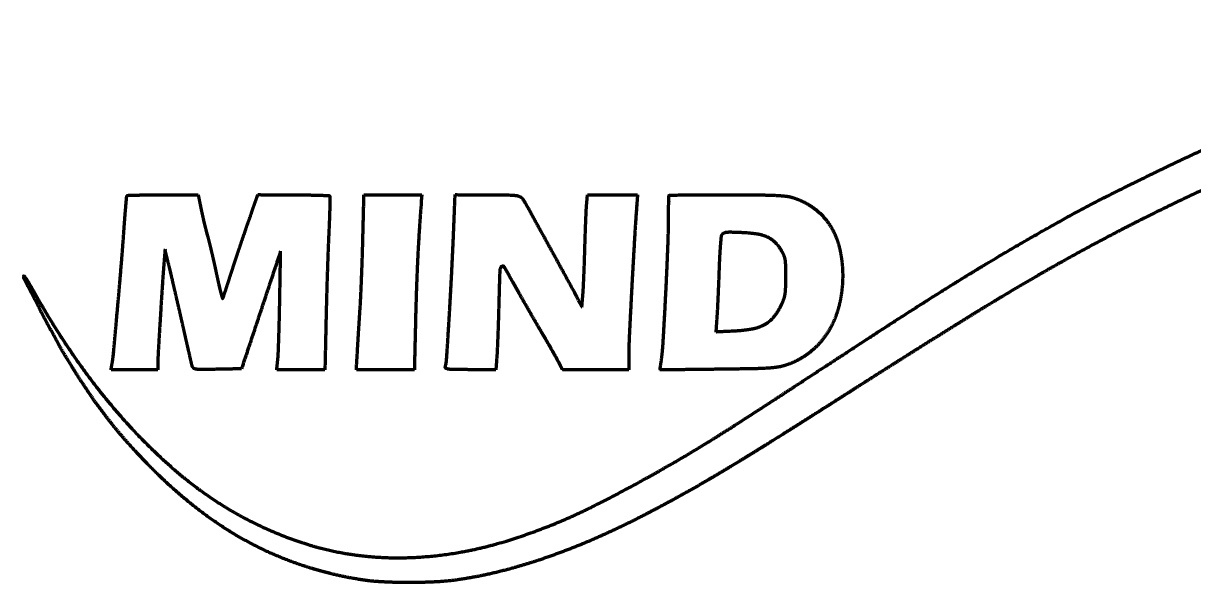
# Model space of a CAD drawing. Header units: inches. Extents: x -2898 to 7248, y 606 to 5598.
# Drawn here: x 3027.1 to 3086.8, y 2669.2 to 2697.8 of the extents above; entities that cross this region are included whole.
import ezdxf

# ---------------------------------------------------------------- set-up
doc = ezdxf.new("R2010")
doc.units = ezdxf.units.IN

msp = doc.modelspace()

# ---------------------------------------------------------------- linework, layer by layer
at = {"linetype": 'Continuous', "lineweight": 70}
for points, weights, degree, knots in [([(3146.701, 2693.983), (3146.644, 2693.996), (3146.588, 2694.009), (3146.267, 2694.081), (3146.002, 2694.133), (3145.001, 2694.303), (3144.267, 2694.426), (3142.784, 2694.671), (3142.035, 2694.793), (3140.728, 2695.001), (3140.17, 2695.086), (3137.819, 2695.426), (3136.023, 2695.651), (3132.475, 2696.025), (3130.723, 2696.173), (3127.296, 2696.389), (3125.621, 2696.457), (3122.384, 2696.519), (3120.823, 2696.506), (3117.037, 2696.371), (3114.815, 2696.226), (3110.555, 2695.822), (3108.52, 2695.551), (3104.537, 2694.867), (3102.592, 2694.454), (3098.698, 2693.467), (3096.749, 2692.897), (3093.957, 2691.966), (3093.095, 2691.663), (3091.423, 2691.044), (3090.614, 2690.726), (3088.996, 2690.055), (3088.186, 2689.702), (3086.515, 2688.934), (3085.652, 2688.522), (3083.696, 2687.552), (3082.605, 2686.988), (3080.475, 2685.843), (3079.436, 2685.259), (3077.174, 2683.934), (3075.95, 2683.194), (3073.006, 2681.359), (3071.281, 2680.271), (3068.206, 2678.31), (3066.847, 2677.449), (3064.62, 2676.048), (3063.75, 2675.513), (3062.198, 2674.581), (3061.515, 2674.185), (3060.148, 2673.421), (3059.463, 2673.053), (3057.941, 2672.266), (3057.096, 2671.863), (3055.439, 2671.136), (3054.626, 2670.817), (3053.035, 2670.264), (3052.258, 2670.03), (3050.743, 2669.642), (3050.006, 2669.495), (3048.887, 2669.332), (3048.509, 2669.295), (3047.668, 2669.252), (3047.205, 2669.241), (3046.284, 2669.241), (3045.826, 2669.253), (3045.011, 2669.295), (3044.655, 2669.333), (3043.313, 2669.545), (3042.34, 2669.78), (3041.39, 2670.092), (3040.458, 2670.397), (3039.556, 2670.779), (3038.69, 2671.237), (3037.799, 2671.707), (3036.951, 2672.249), (3035.291, 2673.511), (3034.478, 2674.22), (3033.282, 2675.411), (3032.863, 2675.854), (3032.077, 2676.731), (3031.714, 2677.168), (3031.007, 2678.078), (3030.665, 2678.552), (3029.972, 2679.583), (3029.618, 2680.138), (3029.075, 2681.036), (3028.88, 2681.376), (3028.429, 2682.208), (3028.169, 2682.697), (3027.636, 2683.722), (3027.359, 2684.256), (3027.083, 2684.791), (3027.065, 2684.826), (3027.071, 2684.864), (3027.099, 2684.892), (3027.105, 2684.899), (3027.115, 2684.898), (3027.12, 2684.89), (3027.176, 2684.801), (3027.231, 2684.712), (3027.349, 2684.52), (3027.412, 2684.415), (3027.546, 2684.185), (3027.619, 2684.059), (3028.349, 2682.763), (3029.066, 2681.627), (3030.568, 2679.487), (3031.357, 2678.49), (3032.99, 2676.658), (3033.831, 2675.825), (3035.535, 2674.336), (3036.404, 2673.694), (3037.772, 2672.846), (3038.234, 2672.588), (3039.19, 2672.108), (3039.683, 2671.885), (3040.675, 2671.487), (3041.173, 2671.311), (3042.148, 2671.013), (3042.624, 2670.895), (3043.107, 2670.802), (3044.465, 2670.54), (3045.845, 2670.451), (3047.226, 2670.537), (3048.661, 2670.626), (3050.077, 2670.876), (3051.456, 2671.283), (3053.091, 2671.765), (3054.676, 2672.392), (3058.156, 2674.143), (3060.069, 2675.21), (3062.281, 2676.571), (3062.626, 2676.787), (3063.382, 2677.267), (3063.793, 2677.53), (3064.826, 2678.199), (3065.449, 2678.604), (3067.263, 2679.788), (3068.455, 2680.567), (3070.707, 2682.039), (3071.77, 2682.726), (3073.72, 2683.97), (3074.608, 2684.525), (3076.31, 2685.564), (3077.123, 2686.049), (3078.769, 2687.004), (3079.6, 2687.475), (3080.966, 2688.229), (3081.501, 2688.512), (3082.759, 2689.151), (3083.482, 2689.511), (3084.925, 2690.217), (3085.646, 2690.564), (3086.889, 2691.15), (3087.412, 2691.384), (3090.138, 2692.543), (3092.378, 2693.374), (3096.911, 2694.818), (3099.201, 2695.429), (3103.891, 2696.441), (3106.286, 2696.842), (3111.244, 2697.436), (3113.8, 2697.64), (3116.965, 2697.767), (3117.569, 2697.776), (3119.118, 2697.764), (3120.062, 2697.75), (3121.964, 2697.708), (3122.923, 2697.681), (3124.568, 2697.622), (3125.254, 2697.585), (3125.938, 2697.535)], [0.500028842012, 0.500028842012, 0.500028842012, 0.49990993454, 0.49990993454, 0.500028206926, 0.500028206926, 0.500027327896, 0.500027327896, 0.500020306907, 0.500020306907, 0.49996674968, 0.49996674968, 0.499954897266, 0.499954897266, 0.499947872216, 0.499947872216, 0.499905551037, 0.499905551037, 0.499883055807, 0.499883055807, 0.499792231719, 0.499792231719, 0.499773940632, 0.499773940632, 0.499803958143, 0.499803958143, 0.499983511469, 0.499983511469, 0.499967570397, 0.499967570397, 0.499969836855, 0.499969836855, 0.49999224639, 0.49999224639, 0.499982937989, 0.499982937989, 0.499973806451, 0.499973806451, 0.499996723387, 0.499996723387, 0.500024715037, 0.500024715037, 0.500027453769, 0.500027453769, 0.500010452456, 0.500010452456, 0.499988344513, 0.499988344513, 0.499984734416, 0.499984734416, 0.499859741035, 0.499859741035, 0.499772165641, 0.499772165641, 0.499731419008, 0.499731419008, 0.499559423038, 0.499559423038, 0.499666780446, 0.499666780446, 0.499918789299, 0.499918789299, 0.499918892039, 0.499918892039, 0.499564850303, 0.499564850303, 0.498972995834, 0.498972995834, 0.500028842012, 0.498832867725, 0.498832867725, 0.500028842012, 0.498906283356, 0.498906283356, 0.499287120527, 0.499287120527, 0.499893163609, 0.499893163609, 0.499822434289, 0.499822434289, 0.499836242554, 0.499836242554, 0.499934379805, 0.499934379805, 0.499935455777, 0.499935455777, 0.500016243918, 0.500016243918, 0.500028611503, 0.500028611503, 0.500028842012, 0.435794288113, 0.435794288113, 0.500028842012, 0.374186246908, 0.374186246908, 0.500028842012, 0.500027229907, 0.500027229907, 0.500003945292, 0.500003945292, 0.500020163182, 0.500020163182, 0.499624081461, 0.499624081461, 0.499467725914, 0.499467725914, 0.499381762254, 0.499381762254, 0.498914889926, 0.498914889926, 0.499697758003, 0.499697758003, 0.499738051905, 0.499738051905, 0.499725706688, 0.499725706688, 0.499560729865, 0.499560729865, 0.500028842012, 0.49736967995, 0.49736967995, 0.500028842012, 0.497925029837, 0.497925029837, 0.500028842012, 0.498691632887, 0.498691632887, 0.499724398278, 0.499724398278, 0.500020473069, 0.500020473069, 0.500025999044, 0.500025999044, 0.500028065808, 0.500028065808, 0.500028820171, 0.500028820171, 0.500023637462, 0.500023637462, 0.500012762859, 0.500012762859, 0.500008128477, 0.500008128477, 0.500009221042, 0.500009221042, 0.499979547613, 0.499979547613, 0.500019764212, 0.500019764212, 0.500019920975, 0.500019920975, 0.499967173544, 0.499967173544, 0.499663762533, 0.499663762533, 0.499645871572, 0.499645871572, 0.499666159219, 0.499666159219, 0.499766988665, 0.499766988665, 0.499932337733, 0.499932337733, 0.500021256909, 0.500021256909, 0.500020660968, 0.500020660968, 0.499971666204, 0.499971666204, 0.500028842012], 3, [0, 0, 0, 0, 0.000858, 0.000858, 0.004871, 0.004871, 0.015909, 0.015909, 0.027164, 0.027164, 0.035539, 0.035539, 0.062379, 0.062379, 0.088446, 0.088446, 0.113283, 0.113283, 0.136431, 0.136431, 0.169412, 0.169412, 0.199818, 0.199818, 0.229241, 0.229241, 0.259272, 0.259272, 0.27279, 0.27279, 0.285643, 0.285643, 0.298702, 0.298702, 0.312844, 0.312844, 0.330996, 0.330996, 0.348605, 0.348605, 0.369756, 0.369756, 0.399898, 0.399898, 0.423682, 0.423682, 0.438788, 0.438788, 0.450448, 0.450448, 0.461942, 0.461942, 0.475773, 0.475773, 0.488668, 0.488668, 0.500645, 0.500645, 0.511735, 0.511735, 0.517321, 0.517321, 0.524148, 0.524148, 0.530887, 0.530887, 0.536162, 0.536162, 0.550852, 0.550852, 0.550852, 0.565207, 0.565207, 0.565207, 0.579922, 0.579922, 0.595663, 0.595663, 0.604555, 0.604555, 0.612842, 0.612842, 0.621358, 0.621358, 0.63095, 0.63095, 0.636663, 0.636663, 0.644732, 0.644732, 0.653504, 0.653504, 0.653504, 0.654001, 0.654001, 0.654001, 0.654094, 0.654094, 0.654094, 0.655086, 0.655086, 0.656243, 0.656243, 0.657623, 0.657623, 0.670374, 0.670374, 0.682437, 0.682437, 0.693641, 0.693641, 0.703853, 0.703853, 0.708852, 0.708852, 0.713958, 0.713958, 0.718939, 0.718939, 0.723569, 0.723569, 0.723569, 0.736538, 0.736538, 0.736538, 0.749961, 0.749961, 0.749961, 0.765836, 0.765836, 0.786217, 0.786217, 0.790004, 0.790004, 0.794547, 0.794547, 0.80146, 0.80146, 0.814708, 0.814708, 0.826489, 0.826489, 0.836231, 0.836231, 0.845042, 0.845042, 0.853933, 0.853933, 0.859558, 0.859558, 0.867067, 0.867067, 0.874508, 0.874508, 0.879844, 0.879844, 0.902046, 0.902046, 0.924054, 0.924054, 0.946594, 0.946594, 0.970379, 0.970379, 0.975983, 0.975983, 0.984738, 0.984738, 0.993634, 0.993634, 1, 1, 1, 1]), ([(3031.545, 2680.105), (3031.558, 2680.174), (3031.57, 2680.243), (3031.583, 2680.311), (3031.62, 2680.514), (3031.64, 2680.649), (3031.657, 2680.784), (3031.721, 2681.481), (3031.772, 2682.042), (3031.823, 2682.603), (3031.923, 2683.726), (3031.972, 2684.287), (3032.02, 2684.849), (3032.103, 2685.846), (3032.137, 2686.281), (3032.17, 2686.717), (3032.213, 2687.324), (3032.225, 2687.494), (3032.238, 2687.665), (3032.262, 2687.981), (3032.274, 2688.127), (3032.286, 2688.273), (3032.31, 2688.546), (3032.321, 2688.674), (3032.333, 2688.802), (3032.344, 2688.93), (3032.345, 2688.943), (3032.348, 2688.955), (3032.353, 2688.967), (3032.36, 2688.978), (3032.366, 2688.988), (3032.376, 2688.996), (3032.387, 2689), (3032.399, 2689), (3032.527, 2689.004), (3032.656, 2689.008), (3032.784, 2689.012), (3033.06, 2689.019), (3033.207, 2689.022), (3033.354, 2689.024), (3033.674, 2689.027), (3033.847, 2689.028), (3034.02, 2689.028), (3034.643, 2689.026), (3035.092, 2689.024), (3035.542, 2689.023), (3035.992, 2689.021)], [0.50001550688, 0.50001550688, 0.50001550688, 0.50001550688, 0.499772670414, 0.499691724925, 0.499772670414, 0.500015281082, 0.500015205815, 0.500015281082, 0.500014369816, 0.500013990794, 0.500014369816, 0.500010434662, 0.500008743923, 0.500010434662, 0.500014209183, 0.500013776617, 0.500014209183, 0.500012235118, 0.500011144531, 0.500012235118, 0.500015347263, 0.500015294057, 0.500015347263, 0.50001550688, 0.493310514693, 0.491075517298, 0.493310514693, 0.50001550688, 0.470245625285, 0.460322331419, 0.470245625285, 0.50001550688, 0.500014956664, 0.500014773258, 0.500014956664, 0.500004348695, 0.5000006293, 0.500004348695, 0.500011255257, 0.500009838049, 0.500011255257, 0.50001550688, 0.50001550688, 0.50001550688, 0.50001550688], 4, [0, 0, 0, 0, 0, 0.022755, 0.022755, 0.022755, 0.067055, 0.067055, 0.067055, 0.250447, 0.250447, 0.250447, 0.43383, 0.43383, 0.43383, 0.57604, 0.57604, 0.57604, 0.631674, 0.631674, 0.631674, 0.679303, 0.679303, 0.679303, 0.721083, 0.721083, 0.721083, 0.721083, 0.725152, 0.725152, 0.725152, 0.725152, 0.728785, 0.728785, 0.728785, 0.728785, 0.767569, 0.767569, 0.767569, 0.811991, 0.811991, 0.811991, 0.864231, 0.864231, 0.864231, 1, 1, 1, 1, 1]), ([(3036.136, 2688.308), (3036.153, 2688.227), (3036.17, 2688.147), (3036.187, 2688.066), (3036.227, 2687.891), (3036.249, 2687.795), (3036.271, 2687.7), (3036.317, 2687.511), (3036.34, 2687.417), (3036.364, 2687.323), (3036.407, 2687.151), (3036.428, 2687.073), (3036.449, 2686.995), (3036.495, 2686.831), (3036.518, 2686.744), (3036.54, 2686.657), (3036.593, 2686.441), (3036.625, 2686.312), (3036.655, 2686.183), (3036.719, 2685.911), (3036.752, 2685.768), (3036.785, 2685.624), (3036.847, 2685.343), (3036.878, 2685.205), (3036.907, 2685.067), (3036.963, 2684.805), (3036.99, 2684.681), (3037.017, 2684.558), (3037.069, 2684.335), (3037.093, 2684.237), (3037.118, 2684.138), (3037.165, 2683.966), (3037.186, 2683.892), (3037.207, 2683.818), (3037.23, 2683.741), (3037.234, 2683.736), (3037.239, 2683.734), (3037.247, 2683.734), (3037.253, 2683.736), (3037.256, 2683.74), (3037.265, 2683.767), (3037.273, 2683.79), (3037.281, 2683.813), (3037.32, 2683.931), (3037.351, 2684.027), (3037.382, 2684.123), (3037.451, 2684.332), (3037.487, 2684.445), (3037.524, 2684.558), (3037.602, 2684.799), (3037.644, 2684.927), (3037.685, 2685.055), (3037.775, 2685.332), (3037.824, 2685.48), (3037.872, 2685.629), (3037.98, 2685.954), (3038.039, 2686.13), (3038.098, 2686.306), (3038.216, 2686.658), (3038.275, 2686.833), (3038.334, 2687.008), (3038.444, 2687.329), (3038.493, 2687.474), (3038.544, 2687.62), (3038.705, 2688.082), (3038.815, 2688.4), (3038.926, 2688.718), (3039.036, 2689.035)], [0.50001550688, 0.5, 0.49999483104, 0.5, 0.500009872045, 0.500007993766, 0.500009872045, 0.500009858609, 0.500007975851, 0.500009858609, 0.499998237377, 0.499992480876, 0.499998237377, 0.499983395849, 0.499972692172, 0.499983395849, 0.500012048347, 0.500010895503, 0.500012048347, 0.500012074598, 0.500010930503, 0.500012074598, 0.500011123022, 0.500009661736, 0.500011123022, 0.500003619106, 0.499999656515, 0.500003619106, 0.499972199164, 0.499957763259, 0.499972199164, 0.499992638133, 0.499985015217, 0.499992638133, 0.50001550688, 0.487847922584, 0.50001550688, 0.50001550688, 0.487847922584, 0.50001550688, 0.50000276061, 0.499998511853, 0.50000276061, 0.50001549548, 0.500015491679, 0.50001549548, 0.500015461879, 0.500015446879, 0.500015461879, 0.500015485455, 0.500015478314, 0.500015485455, 0.500014122393, 0.500013660898, 0.500014122393, 0.500015011853, 0.500014846844, 0.500015011853, 0.500015010858, 0.500014845517, 0.500015010858, 0.500014010389, 0.500013511558, 0.500014010389, 0.50001550688, 0.50001550688, 0.50001550688, 0.50001550688], 4, [0, 0, 0, 0, 0, 0.031961, 0.031961, 0.031961, 0.069857, 0.069857, 0.069857, 0.107524, 0.107524, 0.107524, 0.138725, 0.138725, 0.138725, 0.173643, 0.173643, 0.173643, 0.225049, 0.225049, 0.225049, 0.282111, 0.282111, 0.282111, 0.336888, 0.336888, 0.336888, 0.38601, 0.38601, 0.38601, 0.42548, 0.42548, 0.42548, 0.455239, 0.455239, 0.455239, 0.456939, 0.456939, 0.456939, 0.45864, 0.45864, 0.45864, 0.467994, 0.467994, 0.467994, 0.507131, 0.507131, 0.507131, 0.553222, 0.553222, 0.553222, 0.605407, 0.605407, 0.605407, 0.666055, 0.666055, 0.666055, 0.738163, 0.738163, 0.738163, 0.809958, 0.809958, 0.809958, 0.869562, 0.869562, 0.869562, 1, 1, 1, 1, 1]), ([(3039.036, 2689.035), (3039.488, 2689.033), (3039.94, 2689.031), (3040.391, 2689.029), (3041.017, 2689.026), (3041.191, 2689.025), (3041.365, 2689.023), (3041.688, 2689.019), (3041.837, 2689.016), (3041.985, 2689.012), (3042.264, 2689.004), (3042.393, 2689), (3042.523, 2688.996), (3042.653, 2688.991), (3042.666, 2688.991), (3042.678, 2688.987), (3042.689, 2688.981), (3042.698, 2688.972), (3042.707, 2688.963), (3042.714, 2688.952), (3042.717, 2688.939), (3042.716, 2688.927), (3042.714, 2688.797), (3042.712, 2688.667), (3042.709, 2688.537), (3042.704, 2688.259), (3042.7, 2688.11), (3042.695, 2687.961), (3042.683, 2687.639), (3042.676, 2687.465), (3042.668, 2687.291), (3042.649, 2686.898), (3042.64, 2686.679), (3042.631, 2686.461), (3042.612, 2685.95), (3042.601, 2685.659), (3042.592, 2685.368), (3042.572, 2684.766), (3042.562, 2684.456), (3042.553, 2684.146), (3042.537, 2683.554), (3042.529, 2683.272), (3042.523, 2682.99), (3042.502, 2682.057), (3042.488, 2681.406), (3042.474, 2680.756), (3042.459, 2680.105)], [0.50001550688, 0.50001550688, 0.50001550688, 0.50001550688, 0.500012471157, 0.500011459249, 0.500012471157, 0.500007713408, 0.500005115584, 0.500007713408, 0.500015113484, 0.500014982352, 0.500015113484, 0.50001550688, 0.482556149882, 0.476736364216, 0.482556149882, 0.50001550688, 0.480162354565, 0.473544637126, 0.480162354565, 0.50001550688, 0.500015069755, 0.500014924046, 0.500015069755, 0.500006878904, 0.500004002912, 0.500006878904, 0.500012160515, 0.500011045059, 0.500012160515, 0.500011982284, 0.500010807418, 0.500011982284, 0.500014847909, 0.500014628252, 0.500014847909, 0.500014861613, 0.500014646524, 0.500014861613, 0.500014371323, 0.500013992804, 0.500014371323, 0.50001550688, 0.50001550688, 0.50001550688, 0.50001550688], 4, [0, 0, 0, 0, 0, 0.151965, 0.151965, 0.151965, 0.210513, 0.210513, 0.210513, 0.260484, 0.260484, 0.260484, 0.304194, 0.304194, 0.304194, 0.304194, 0.308324, 0.308324, 0.308324, 0.308324, 0.312269, 0.312269, 0.312269, 0.312269, 0.35276, 0.35276, 0.35276, 0.399074, 0.399074, 0.399074, 0.453375, 0.453375, 0.453375, 0.521631, 0.521631, 0.521631, 0.61251, 0.61251, 0.61251, 0.709195, 0.709195, 0.709195, 0.797165, 0.797165, 0.797165, 1, 1, 1, 1, 1]), ([(3044.064, 2680.105), (3044.084, 2680.437), (3044.104, 2680.768), (3044.132, 2681.256), (3044.142, 2681.412), (3044.164, 2681.766), (3044.176, 2681.964), (3044.201, 2682.368), (3044.214, 2682.573), (3044.239, 2682.959), (3044.25, 2683.14), (3044.276, 2683.529), (3044.287, 2683.736), (3044.31, 2684.245), (3044.323, 2684.546), (3044.348, 2685.178), (3044.36, 2685.51), (3044.381, 2686.158), (3044.39, 2686.475), (3044.417, 2687.538), (3044.435, 2688.286), (3044.454, 2689.033)], [0.500008148684, 0.500008148684, 0.500008148684, 0.500007937368, 0.500007937368, 0.50000809679, 0.50000809679, 0.500008097531, 0.500008097531, 0.500008038792, 0.500008038792, 0.499992583312, 0.499992583312, 0.500006311593, 0.500006311593, 0.500006335859, 0.500006335859, 0.500005719133, 0.500005719133, 0.500008148684, 0.500008148684, 0.500008148684], 3, [0, 0, 0, 0, 0.111452, 0.111452, 0.163949, 0.163949, 0.230581, 0.230581, 0.299685, 0.299685, 0.360491, 0.360491, 0.430302, 0.430302, 0.53136, 0.53136, 0.642838, 0.642838, 0.749012, 0.749012, 1, 1, 1, 1]), ([(3051.184, 2680.105), (3050.747, 2680.105), (3050.31, 2680.105), (3049.609, 2680.105), (3049.344, 2680.106), (3048.977, 2680.11), (3048.874, 2680.116), (3048.772, 2680.128), (3048.724, 2680.134), (3048.679, 2680.149), (3048.637, 2680.173), (3048.608, 2680.19), (3048.595, 2680.221), (3048.604, 2680.253), (3048.642, 2680.388), (3048.665, 2680.525), (3048.674, 2680.665), (3048.721, 2681.396), (3048.767, 2682.127), (3048.859, 2683.649), (3048.903, 2684.44), (3048.982, 2686.02), (3049.017, 2686.808), (3049.067, 2688.076), (3049.086, 2688.555), (3049.105, 2689.035)], [0.500367394724, 0.500367394724, 0.500367394724, 0.500363972079, 0.500363972079, 0.499888988543, 0.499888988543, 0.500367394724, 0.49345985879, 0.49345985879, 0.500367394724, 0.430424583385, 0.430424583385, 0.500367394724, 0.498569165342, 0.498569165342, 0.500367394724, 0.500366773452, 0.500366773452, 0.50036295045, 0.50036295045, 0.500362815127, 0.500362815127, 0.500367394724, 0.500367394724, 0.500367394724], 3, [0, 0, 0, 0, 0.130089, 0.130089, 0.208912, 0.208912, 0.239506, 0.239506, 0.239506, 0.253573, 0.253573, 0.253573, 0.262089, 0.262089, 0.262089, 0.297195, 0.297195, 0.297195, 0.481459, 0.481459, 0.68083, 0.68083, 0.879204, 0.879204, 1, 1, 1, 1]), ([(3049.105, 2689.035), (3049.656, 2689.032), (3050.206, 2689.029), (3051.12, 2689.025), (3051.484, 2689.022), (3051.971, 2689.016), (3052.094, 2689.008), (3052.217, 2688.993), (3052.285, 2688.985), (3052.351, 2688.965), (3052.413, 2688.934), (3052.468, 2688.906), (3052.515, 2688.865), (3052.551, 2688.814)], [0.500367394724, 0.500367394724, 0.500367394724, 0.500365538551, 0.500365538551, 0.4998991069, 0.4998991069, 0.500367394724, 0.495198117227, 0.495198117227, 0.500367394724, 0.490496433124, 0.490496433124, 0.500367394724], 3, [0, 0, 0, 0, 0.472076, 0.472076, 0.783943, 0.783943, 0.889803, 0.889803, 0.889803, 0.948312, 0.948312, 0.948312, 1, 1, 1, 1]), ([(3052.551, 2688.814), (3052.616, 2688.722), (3052.675, 2688.626), (3053.123, 2687.815), (3053.516, 2687.103), (3054.274, 2685.724), (3054.64, 2685.058), (3055.143, 2684.138), (3055.277, 2683.883), (3055.462, 2683.516), (3055.518, 2683.406), (3055.573, 2683.296)], [0.500367394724, 0.499877535092, 0.499877535092, 0.500367348226, 0.500367348226, 0.500367091651, 0.500367091651, 0.500320132776, 0.500320132776, 0.500367394724, 0.500367394724, 0.500367394724], 3, [0, 0, 0, 0, 0.05376, 0.05376, 0.441542, 0.441542, 0.803944, 0.803944, 0.94128, 0.94128, 1, 1, 1, 1]), ([(3055.573, 2683.296), (3055.591, 2683.504), (3055.609, 2683.713), (3055.636, 2684.038), (3055.644, 2684.154), (3055.66, 2684.471), (3055.669, 2684.673), (3055.688, 2685.107), (3055.697, 2685.34), (3055.713, 2685.81), (3055.72, 2686.046), (3055.733, 2686.517), (3055.74, 2686.751), (3055.756, 2687.209), (3055.764, 2687.433), (3055.781, 2687.848), (3055.789, 2688.039), (3055.803, 2688.328), (3055.809, 2688.427), (3055.832, 2688.695), (3055.847, 2688.864), (3055.861, 2689.033)], [0.500367394724, 0.500367394724, 0.500367394724, 0.500316599242, 0.500316599242, 0.500365029203, 0.500365029203, 0.500364818693, 0.500364818693, 0.500365046758, 0.500365046758, 0.500365760712, 0.500365760712, 0.500365302234, 0.500365302234, 0.500365658942, 0.500365658942, 0.500303940158, 0.500303940158, 0.500367394724, 0.500367394724, 0.500367394724], 3, [0, 0, 0, 0, 0.109387, 0.109387, 0.170158, 0.170158, 0.275301, 0.275301, 0.397053, 0.397053, 0.520694, 0.520694, 0.642819, 0.642819, 0.760015, 0.760015, 0.85964, 0.85964, 0.911319, 0.911319, 1, 1, 1, 1]), ([(3058.414, 2689.033), (3058.395, 2688.78), (3058.376, 2688.526), (3058.316, 2687.707), (3058.279, 2687.142), (3058.2, 2685.78), (3058.155, 2684.982), (3058.071, 2683.396), (3058.031, 2682.607), (3057.978, 2681.522), (3057.97, 2681.226), (3057.969, 2680.655), (3057.969, 2680.38), (3057.968, 2680.105)], [0.500367394724, 0.500367394724, 0.500367394724, 0.500358067926, 0.500358067926, 0.500366133384, 0.500366133384, 0.500366825123, 0.500366825123, 0.500274339556, 0.500274339556, 0.500367394724, 0.500367394724, 0.500367394724], 3, [0, 0, 0, 0, 0.085418, 0.085418, 0.27534, 0.27534, 0.543421, 0.543421, 0.8084, 0.8084, 0.907731, 0.907731, 1, 1, 1, 1]), ([(3059.559, 2680.09), (3059.575, 2680.198), (3059.592, 2680.307), (3059.661, 2680.756), (3059.697, 2681.099), (3059.768, 2682.262), (3059.813, 2683.081), (3059.897, 2684.728), (3059.934, 2685.557), (3059.988, 2686.946), (3059.999, 2687.506), (3059.999, 2688.183), (3060, 2688.298), (3060.003, 2688.512), (3060.006, 2688.611), (3060.013, 2688.795), (3060.016, 2688.881), (3060.02, 2688.966), (3060.021, 2688.978), (3060.026, 2688.989), (3060.035, 2688.998), (3060.044, 2689.007), (3060.056, 2689.012), (3060.069, 2689.013), (3060.35, 2689.016), (3060.632, 2689.019), (3061.228, 2689.026), (3061.544, 2689.028), (3062.231, 2689.03), (3062.603, 2689.031), (3063.505, 2689.03), (3064.034, 2689.027), (3064.85, 2689.021), (3065.137, 2689.014), (3065.606, 2688.994), (3065.788, 2688.981), (3065.969, 2688.962), (3066.091, 2688.95), (3066.21, 2688.925), (3066.326, 2688.889)], [0.503464115848, 0.503464115848, 0.503464115848, 0.503110179981, 0.503110179981, 0.503460496508, 0.503460496508, 0.503457652365, 0.503457652365, 0.503402680396, 0.503402680396, 0.503454960814, 0.503454960814, 0.503441503408, 0.503441503408, 0.503461728097, 0.503461728097, 0.503464115848, 0.480665740791, 0.480665740791, 0.503464115848, 0.478775294308, 0.478775294308, 0.503464115848, 0.503464089531, 0.503464089531, 0.503461785979, 0.503461785979, 0.503463246505, 0.503463246505, 0.503462408085, 0.503462408085, 0.503414240089, 0.503414240089, 0.503305674011, 0.503305674011, 0.503464115848, 0.501854451745, 0.501854451745, 0.503464115848], 3, [0, 0, 0, 0, 0.02245, 0.02245, 0.093076, 0.093076, 0.261031, 0.261031, 0.430809, 0.430809, 0.545614, 0.545614, 0.569216, 0.569216, 0.589494, 0.589494, 0.606953, 0.606953, 0.606953, 0.609367, 0.609367, 0.609367, 0.611794, 0.611794, 0.611794, 0.664092, 0.664092, 0.72269, 0.72269, 0.791858, 0.791858, 0.890178, 0.890178, 0.943587, 0.943587, 0.977436, 0.977436, 0.977436, 1, 1, 1, 1]), ([(3066.326, 2688.889), (3066.719, 2688.768), (3067.087, 2688.584), (3067.418, 2688.341), (3067.739, 2688.106), (3068.012, 2687.817), (3068.227, 2687.482), (3068.456, 2687.126), (3068.621, 2686.737), (3068.719, 2686.326), (3068.83, 2685.861), (3068.885, 2685.387), (3068.885, 2684.909), (3068.885, 2684.377), (3068.82, 2683.849), (3068.691, 2683.333), (3068.572, 2682.86), (3068.38, 2682.411), (3068.118, 2681.999), (3067.871, 2681.609), (3067.561, 2681.267), (3067.198, 2680.983), (3066.833, 2680.699), (3066.425, 2680.481), (3065.987, 2680.335), (3065.854, 2680.29), (3065.717, 2680.257), (3065.414, 2680.209), (3065.247, 2680.191), (3064.812, 2680.165), (3064.544, 2680.154), (3063.686, 2680.14), (3063.097, 2680.131), (3061.525, 2680.113), (3060.542, 2680.102), (3059.559, 2680.09)], [0.503464115848, 0.498845294717, 0.498845294717, 0.503464115848, 0.497801952855, 0.497801952855, 0.503464115848, 0.498684125974, 0.498684125974, 0.503464115848, 0.501180958369, 0.501180958369, 0.503464115848, 0.500937498586, 0.500937498586, 0.503464115848, 0.499197330346, 0.499197330346, 0.503464115848, 0.498524810632, 0.498524810632, 0.503464115848, 0.49858748515, 0.49858748515, 0.503464115848, 0.502336920227, 0.502336920227, 0.503071019577, 0.503071019577, 0.503385012339, 0.503385012339, 0.503462937324, 0.503462937324, 0.503464115848, 0.503464115848, 0.503464115848], 3, [0, 0, 0, 0, 0.073863, 0.073863, 0.073863, 0.144523, 0.144523, 0.144523, 0.218952, 0.218952, 0.218952, 0.302615, 0.302615, 0.302615, 0.395337, 0.395337, 0.395337, 0.479698, 0.479698, 0.479698, 0.558669, 0.558669, 0.558669, 0.637037, 0.637037, 0.637037, 0.66074, 0.66074, 0.689002, 0.689002, 0.734403, 0.734403, 0.833897, 0.833897, 1, 1, 1, 1]), ([(3047.354, 2688.356), (3047.32, 2687.916), (3047.289, 2687.476), (3047.234, 2686.576), (3047.209, 2686.117), (3047.165, 2685.166), (3047.145, 2684.674), (3047.11, 2683.641), (3047.095, 2683.1), (3047.063, 2681.741), (3047.043, 2680.923), (3047.024, 2680.105)], [0.500008148684, 0.499997283772, 0.499997283772, 0.499999623471, 0.499999623471, 0.500000800379, 0.500000800379, 0.500003948576, 0.500003948576, 0.500008148684, 0.500008148684, 0.500008148684], 3, [0, 0, 0, 0, 0.160372, 0.160372, 0.327355, 0.327355, 0.506291, 0.506291, 0.702758, 0.702758, 1, 1, 1, 1]), ([(3062.727, 2686.992), (3062.746, 2687.028), (3062.774, 2687.057), (3062.81, 2687.076), (3062.851, 2687.099), (3062.895, 2687.113), (3062.941, 2687.119), (3063.02, 2687.129), (3063.1, 2687.133), (3063.359, 2687.126), (3063.539, 2687.12), (3063.975, 2687.102), (3064.23, 2687.079), (3064.484, 2687.043), (3064.665, 2687.018), (3064.841, 2686.968), (3065.008, 2686.895), (3065.15, 2686.833), (3065.28, 2686.748), (3065.393, 2686.641), (3065.516, 2686.524), (3065.623, 2686.392), (3065.711, 2686.247), (3065.766, 2686.158), (3065.815, 2686.067), (3065.859, 2685.972), (3065.892, 2685.902), (3065.916, 2685.828), (3065.93, 2685.752), (3065.947, 2685.657), (3065.957, 2685.56), (3065.963, 2685.259), (3065.966, 2685.055), (3065.966, 2684.66), (3065.963, 2684.469), (3065.955, 2684.17), (3065.946, 2684.062), (3065.93, 2683.955), (3065.916, 2683.868), (3065.895, 2683.783), (3065.866, 2683.7), (3065.831, 2683.6), (3065.791, 2683.502), (3065.745, 2683.406), (3065.642, 2683.187), (3065.514, 2682.981), (3065.363, 2682.792), (3065.235, 2682.632), (3065.079, 2682.5), (3064.901, 2682.4), (3064.704, 2682.291), (3064.493, 2682.215), (3064.271, 2682.174), (3063.969, 2682.12), (3063.663, 2682.085), (3063.047, 2682.056), (3062.738, 2682.041), (3062.428, 2682.026)], [0.504680765012, 0.490132908963, 0.490132908963, 0.504680765012, 0.498575014725, 0.498575014725, 0.504680765012, 0.503782583665, 0.503782583665, 0.504669097738, 0.504669097738, 0.504265686209, 0.504265686209, 0.504680765012, 0.501638000327, 0.501638000327, 0.504680765012, 0.499583026487, 0.499583026487, 0.504680765012, 0.501747568531, 0.501747568531, 0.504680765012, 0.50418529738, 0.50418529738, 0.504680765012, 0.501852899933, 0.501852899933, 0.504680765012, 0.503618672798, 0.503618672798, 0.504661849299, 0.504661849299, 0.50465306587, 0.50465306587, 0.504018633086, 0.504018633086, 0.504680765012, 0.503237185209, 0.503237185209, 0.504680765012, 0.504214476066, 0.504214476066, 0.504680765012, 0.502423607365, 0.502423607365, 0.504680765012, 0.498382486798, 0.498382486798, 0.504680765012, 0.500096521958, 0.500096521958, 0.504680765012, 0.503951377967, 0.503951377967, 0.504680765012, 0.504680765012, 0.504680765012], 3, [0, 0, 0, 0, 0.011188, 0.011188, 0.011188, 0.024416, 0.024416, 0.024416, 0.047275, 0.047275, 0.098931, 0.098931, 0.172725, 0.172725, 0.172725, 0.225244, 0.225244, 0.225244, 0.270169, 0.270169, 0.270169, 0.319848, 0.319848, 0.319848, 0.350518, 0.350518, 0.350518, 0.373356, 0.373356, 0.373356, 0.402041, 0.402041, 0.462624, 0.462624, 0.519325, 0.519325, 0.551419, 0.551419, 0.551419, 0.577524, 0.577524, 0.577524, 0.609171, 0.609171, 0.609171, 0.681398, 0.681398, 0.681398, 0.742666, 0.742666, 0.742666, 0.810946, 0.810946, 0.810946, 0.905067, 0.905067, 1, 1, 1, 1]), ([(3062.428, 2682.026), (3062.446, 2682.292), (3062.464, 2682.557), (3062.492, 2682.959), (3062.5, 2683.097), (3062.517, 2683.442), (3062.527, 2683.649), (3062.547, 2684.088), (3062.557, 2684.319), (3062.575, 2684.776), (3062.583, 2685), (3062.598, 2685.434), (3062.607, 2685.644), (3062.627, 2686.038), (3062.639, 2686.223), (3062.665, 2686.563), (3062.678, 2686.718), (3062.693, 2686.873), (3062.696, 2686.915), (3062.708, 2686.955), (3062.727, 2686.992)], [0.504680765012, 0.504680765012, 0.504680765012, 0.504668328966, 0.504668328966, 0.504679576497, 0.504679576497, 0.504679576497, 0.504679576497, 0.504679330646, 0.504679330646, 0.504667565487, 0.504667565487, 0.504653350061, 0.504653350061, 0.504672169752, 0.504672169752, 0.504680765012, 0.498439744996, 0.498439744996, 0.504680765012], 3, [0, 0, 0, 0, 0.160091, 0.160091, 0.243074, 0.243074, 0.36804, 0.36804, 0.507798, 0.507798, 0.643232, 0.643232, 0.769382, 0.769382, 0.881001, 0.881001, 0.974943, 0.974943, 0.974943, 1, 1, 1, 1]), ([(3034.301, 2686.241), (3034.286, 2686.061), (3034.272, 2685.881), (3034.257, 2685.701), (3034.22, 2685.251), (3034.199, 2684.98), (3034.18, 2684.709), (3034.135, 2684.01), (3034.107, 2683.581), (3034.081, 2683.153), (3034.028, 2682.285), (3034.002, 2681.847), (3033.976, 2681.409), (3033.943, 2680.844), (3033.938, 2680.718), (3033.935, 2680.591), (3033.935, 2680.375), (3033.934, 2680.285), (3033.934, 2680.195), (3033.934, 2680.105)], [0.50001550688, 0.50001550688, 0.50001550688, 0.50001550688, 0.500007109959, 0.500004310985, 0.500007109959, 0.500014889702, 0.500014683975, 0.500014889702, 0.500015317147, 0.500015253902, 0.500015317147, 0.499917732858, 0.499885141517, 0.499917732858, 0.50001550688, 0.50001550688, 0.50001550688, 0.50001550688], 4, [0, 0, 0, 0, 0, 0.117404, 0.117404, 0.117404, 0.294022, 0.294022, 0.294022, 0.573507, 0.573507, 0.573507, 0.859289, 0.859289, 0.859289, 0.941505, 0.941505, 0.941505, 1, 1, 1, 1, 1]), ([(3038.202, 2680.147), (3037.893, 2680.142), (3037.584, 2680.136), (3037.275, 2680.13), (3036.763, 2680.12), (3036.56, 2680.117), (3036.356, 2680.114), (3036.085, 2680.111), (3036.018, 2680.114), (3035.95, 2680.12), (3035.883, 2680.129), (3035.848, 2680.133), (3035.814, 2680.144), (3035.782, 2680.161), (3035.754, 2680.183), (3035.728, 2680.204), (3035.706, 2680.23), (3035.691, 2680.261), (3035.684, 2680.293), (3035.675, 2680.328), (3035.667, 2680.362), (3035.659, 2680.397), (3035.619, 2680.57), (3035.587, 2680.71), (3035.555, 2680.849), (3035.486, 2681.153), (3035.449, 2681.318), (3035.411, 2681.482), (3035.331, 2681.832), (3035.289, 2682.018), (3035.247, 2682.204), (3035.16, 2682.59), (3035.114, 2682.79), (3035.068, 2682.99), (3034.975, 2683.398), (3034.927, 2683.606), (3034.879, 2683.813), (3034.788, 2684.207), (3034.744, 2684.394), (3034.701, 2684.58), (3034.627, 2684.892), (3034.598, 2685.017), (3034.568, 2685.142), (3034.478, 2685.511), (3034.419, 2685.754), (3034.36, 2685.997), (3034.301, 2686.241)], [0.50001550688, 0.50001550688, 0.50001550688, 0.50001550688, 0.500013249008, 0.500012496384, 0.500013249008, 0.499389444482, 0.499180757016, 0.499389444482, 0.50001550688, 0.490949848618, 0.487927962531, 0.490949848618, 0.50001550688, 0.486530066843, 0.482034920164, 0.486530066843, 0.50001550688, 0.500008805302, 0.500006571442, 0.500008805302, 0.500015500036, 0.500015497754, 0.500015500036, 0.500015481342, 0.500015472829, 0.500015481342, 0.500015494556, 0.500015490447, 0.500015494556, 0.500015273629, 0.500015195878, 0.500015273629, 0.500015320214, 0.500015257992, 0.500015320214, 0.50001531899, 0.50001525636, 0.50001531899, 0.50001368087, 0.5000130722, 0.50001368087, 0.50001550688, 0.50001550688, 0.50001550688, 0.50001550688], 4, [0, 0, 0, 0, 0, 0.146906, 0.146906, 0.146906, 0.243598, 0.243598, 0.243598, 0.275704, 0.275704, 0.275704, 0.275704, 0.292383, 0.292383, 0.292383, 0.292383, 0.307602, 0.307602, 0.307602, 0.307602, 0.323642, 0.323642, 0.323642, 0.388516, 0.388516, 0.388516, 0.465022, 0.465022, 0.465022, 0.551481, 0.551481, 0.551481, 0.644572, 0.644572, 0.644572, 0.741199, 0.741199, 0.741199, 0.827999, 0.827999, 0.827999, 0.886436, 0.886436, 0.886436, 1, 1, 1, 1, 1]), ([(3040.003, 2680.105), (3040.017, 2680.236), (3040.03, 2680.366), (3040.044, 2680.496), (3040.066, 2680.709), (3040.073, 2680.791), (3040.078, 2680.873), (3040.089, 2681.149), (3040.096, 2681.343), (3040.103, 2681.537), (3040.117, 2681.962), (3040.123, 2682.193), (3040.13, 2682.424), (3040.141, 2682.905), (3040.147, 2683.154), (3040.152, 2683.403), (3040.167, 2684.278), (3040.178, 2684.904), (3040.189, 2685.53), (3040.2, 2686.156)], [0.50001550688, 0.50001550688, 0.50001550688, 0.50001550688, 0.499884139068, 0.499840349797, 0.499884139068, 0.500014109049, 0.500013643105, 0.500014109049, 0.500013341542, 0.500012619763, 0.500013341542, 0.500014125719, 0.500013665332, 0.500014125719, 0.50001550688, 0.50001550688, 0.50001550688, 0.50001550688], 4, [0, 0, 0, 0, 0, 0.086637, 0.086637, 0.086637, 0.140995, 0.140995, 0.140995, 0.269154, 0.269154, 0.269154, 0.421882, 0.421882, 0.421882, 0.586528, 0.586528, 0.586528, 1, 1, 1, 1, 1]), ([(3054.587, 2680.105), (3054.526, 2680.225), (3054.465, 2680.345), (3054.369, 2680.535), (3054.332, 2680.604), (3054.22, 2680.804), (3054.145, 2680.936), (3053.982, 2681.221), (3053.893, 2681.376), (3053.711, 2681.69), (3053.617, 2681.85), (3053.417, 2682.189), (3053.311, 2682.37), (3053.081, 2682.767), (3052.955, 2682.984), (3052.706, 2683.418), (3052.581, 2683.636), (3052.353, 2684.037), (3052.25, 2684.219), (3051.968, 2684.724), (3051.785, 2685.043), (3051.597, 2685.359), (3051.564, 2685.416), (3051.498, 2685.418), (3051.462, 2685.364), (3051.412, 2685.291), (3051.385, 2685.207), (3051.382, 2685.118), (3051.362, 2684.477), (3051.343, 2683.836), (3051.32, 2682.941), (3051.313, 2682.689), (3051.297, 2682.19), (3051.288, 2681.945), (3051.27, 2681.488), (3051.261, 2681.278), (3051.247, 2680.951), (3051.24, 2680.835), (3051.215, 2680.514), (3051.199, 2680.31), (3051.184, 2680.105)], [0.500367394724, 0.500367394724, 0.500367394724, 0.500292044981, 0.500292044981, 0.500365342213, 0.500365342213, 0.500364919933, 0.500364919933, 0.500365464379, 0.500365464379, 0.500365184843, 0.500365184843, 0.500366642277, 0.500366642277, 0.500366642277, 0.500366642277, 0.500365230742, 0.500365230742, 0.500342846699, 0.500342846699, 0.500367394724, 0.345562892624, 0.345562892624, 0.500367394724, 0.487124616727, 0.487124616727, 0.500367394724, 0.500366232273, 0.500366232273, 0.500365879583, 0.500365879583, 0.500365613451, 0.500365613451, 0.500365822757, 0.500365822757, 0.500324987128, 0.500324987128, 0.500367394724, 0.500367394724, 0.500367394724], 3, [0, 0, 0, 0, 0.041435, 0.041435, 0.065588, 0.065588, 0.112188, 0.112188, 0.167015, 0.167015, 0.224161, 0.224161, 0.288567, 0.288567, 0.36577, 0.36577, 0.443062, 0.443062, 0.507762, 0.507762, 0.621179, 0.621179, 0.621179, 0.635109, 0.635109, 0.635109, 0.653395, 0.653395, 0.653395, 0.786373, 0.786373, 0.838741, 0.838741, 0.889705, 0.889705, 0.933383, 0.933383, 0.957497, 0.957497, 1, 1, 1, 1])]:
    msp.add_rational_spline(points, weights, degree=degree, knots=knots, dxfattribs=at)
for points, degree in [([(3035.992, 2689.021), (3036.028, 2688.843), (3036.064, 2688.664), (3036.1, 2688.486), (3036.136, 2688.308)], 4), ([(3047.406, 2689.033), (3047.389, 2688.808), (3047.371, 2688.582), (3047.354, 2688.356)], 3)]:
    msp.add_open_spline(points, degree=degree, dxfattribs=at)
for points, degree, knots in [([(3044.454, 2689.033), (3044.946, 2689.033), (3045.438, 2689.033), (3046.422, 2689.033), (3046.914, 2689.033), (3047.406, 2689.033)], 3, [0, 0, 0, 0, 0.5, 0.5, 1, 1, 1, 1]), ([(3055.861, 2689.033), (3056.287, 2689.033), (3056.712, 2689.033), (3057.563, 2689.033), (3057.988, 2689.033), (3058.414, 2689.033)], 3, [0, 0, 0, 0, 0.5, 0.5, 1, 1, 1, 1]), ([(3040.2, 2686.156), (3039.951, 2685.405), (3039.701, 2684.654), (3039.451, 2683.903), (3038.952, 2682.401), (3038.702, 2681.65), (3038.452, 2680.899), (3038.202, 2680.147)], 4, [0, 0, 0, 0, 0, 0.5, 0.5, 0.5, 1, 1, 1, 1, 1]), ([(3033.934, 2680.105), (3033.635, 2680.105), (3033.337, 2680.105), (3033.038, 2680.105), (3032.441, 2680.105), (3032.143, 2680.105), (3031.844, 2680.105), (3031.545, 2680.105)], 4, [0, 0, 0, 0, 0, 0.5, 0.5, 0.5, 1, 1, 1, 1, 1]), ([(3042.459, 2680.105), (3042.152, 2680.105), (3041.845, 2680.105), (3041.538, 2680.105), (3040.924, 2680.105), (3040.617, 2680.105), (3040.31, 2680.105), (3040.003, 2680.105)], 4, [0, 0, 0, 0, 0, 0.5, 0.5, 0.5, 1, 1, 1, 1, 1]), ([(3047.024, 2680.105), (3046.531, 2680.105), (3046.038, 2680.105), (3045.051, 2680.105), (3044.558, 2680.105), (3044.064, 2680.105)], 3, [0, 0, 0, 0, 0.5, 0.5, 1, 1, 1, 1]), ([(3057.968, 2680.105), (3057.405, 2680.105), (3056.841, 2680.105), (3055.714, 2680.105), (3055.15, 2680.105), (3054.587, 2680.105)], 3, [0, 0, 0, 0, 0.5, 0.5, 1, 1, 1, 1])]:
    msp.add_open_spline(points, degree=degree, knots=knots, dxfattribs=at)

doc.saveas('drawing.dxf')
